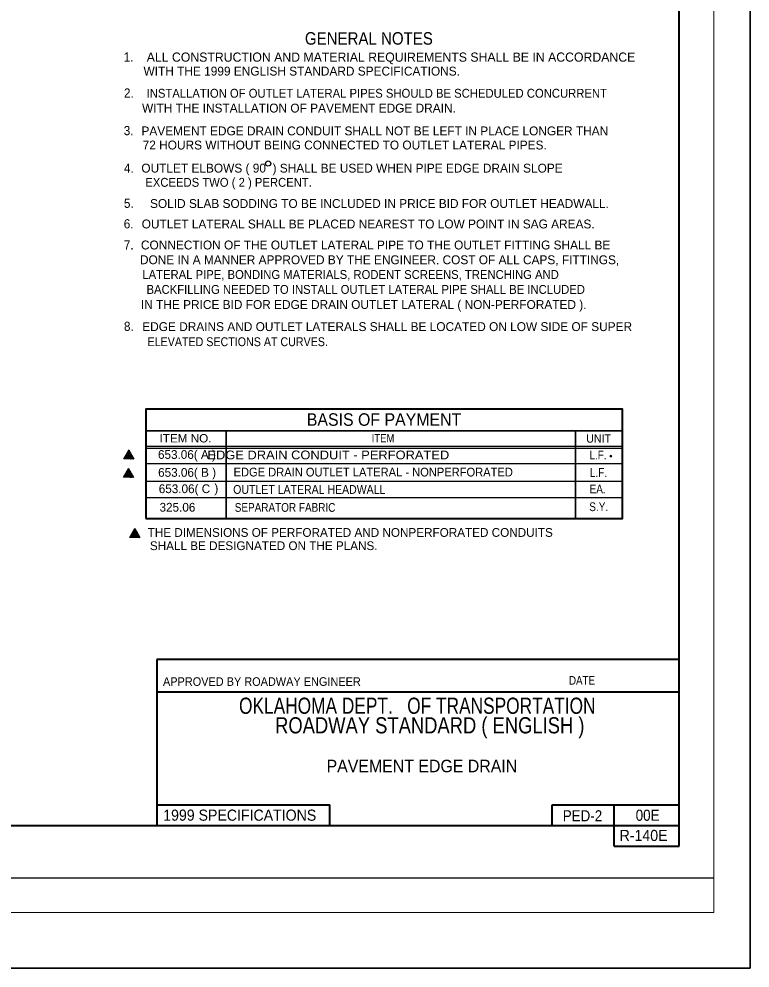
# Model space of a CAD drawing. Extents: x 716 to 1086, y -456 to -183.
# Drawn here: x 980.8 to 1086.1, y -456.3 to -319.8 of the extents above; entities that cross this region are included whole.
import ezdxf
from ezdxf.enums import TextEntityAlignment as Align

# ---------------------------------------------------------------- set-up
doc = ezdxf.new("R2010")
doc.units = 0
doc.header["$LTSCALE"] = 0.53
doc.header["$PDMODE"] = 32
doc.header["$PDSIZE"] = 0.265
doc.layers.add('1', color=7, linetype='Continuous', lineweight=13)
doc.layers.add('25', color=7, linetype='Continuous')

msp = doc.modelspace()

# ---------------------------------------------------------------- linework, layer by layer
at = {"layer": '1'}
for p, q in [((1080.8785, -448.2822), (1080.8785, -218.2996)), ((720.9055, -448.2822), (1080.8785, -448.2822))]:
    msp.add_line(p, q, dxfattribs=at)
at = {"layer": '1', "lineweight": 40}
for p, q in [((1075.8786, -435.7831), (1075.8786, -230.7983)), ((1000.6998, -411.8899), (1000.6998, -435.7831)), ((1075.8786, -411.8899), (1000.6998, -411.8899)), ((1000.6998, -416.5374), (1075.8786, -416.5374)), ((1000.6998, -432.8042), (1025.5744, -432.8042)), ((1025.5744, -435.7831), (1025.5744, -432.8042)), ((1057.61, -435.7831), (1057.61, -432.8042)), ((1057.61, -432.8042), (1075.8786, -432.8042)), ((1066.5257, -438.7619), (1066.5257, -432.8042)), ((750.9032, -435.7831), (1075.8786, -435.7831)), ((1075.8786, -438.7619), (1075.8786, -435.7831)), ((1066.5257, -438.7619), (1075.8786, -438.7619))]:
    msp.add_line(p, q, dxfattribs=at)
at = {"layer": '1', "lineweight": 35}
for p, q in [((999.0545, -379.0143), (1067.6917, -379.0143)), ((1010.6674, -391.6101), (1010.6674, -378.9947)), ((1060.9713, -391.5768), (1060.9713, -379.0135))]:
    msp.add_line(p, q, dxfattribs=at)
at = {"layer": '1', "lineweight": 25}
for p, q in [((995.9371, -383.0125), (996.8461, -382.1036)), ((995.9567, -383.0406), (996.8636, -382.1338)), ((996.0023, -382.8996), (996.8286, -382.0732)), ((996.0044, -383.0406), (996.8809, -382.1641)), ((996.0522, -383.0406), (996.8984, -382.1943)), ((996.0675, -382.7867), (996.8112, -382.043)), ((996.0998, -383.0406), (996.9159, -382.2246)), ((996.1327, -382.6737), (996.7936, -382.0127)), ((996.1978, -382.5607), (996.7761, -381.9825)), ((996.263, -382.4479), (996.7587, -381.9523)), ((996.3282, -382.3349), (996.7412, -381.922)), ((996.3934, -382.222), (996.7237, -381.8918)), ((997.2454, -383.0406), (996.4057, -382.2009)), ((997.2932, -383.0406), (996.4232, -382.1706)), ((997.3409, -383.0406), (996.4407, -382.1403)), ((997.3849, -383.0369), (996.4581, -382.1101)), ((996.4588, -382.1091), (996.7062, -381.8615)), ((997.3197, -382.924), (996.4756, -382.0799)), ((997.2545, -382.8111), (996.4931, -382.0496)), ((997.1893, -382.6982), (996.5105, -382.0192)), ((996.5239, -381.9962), (996.6888, -381.8312)), ((997.1242, -382.5852), (996.528, -381.9891)), ((997.0589, -382.4722), (996.5454, -381.9588)), ((996.9937, -382.3594), (996.5629, -381.9285)), ((996.9286, -382.2464), (996.5803, -381.8983)), ((996.5892, -381.8832), (996.6714, -381.8009)), ((996.8633, -382.1335), (996.5978, -381.8681)), ((996.7982, -382.0206), (996.6154, -381.8377)), ((996.7329, -381.9077), (996.6327, -381.8075)), ((996.6677, -381.7947), (996.6502, -381.7772)), ((999.2006, -381.2054), (1067.763, -381.2054)), ((999.2006, -381.5054), (1067.763, -381.5054)), ((995.9567, -383.0406), (995.934, -383.0179)), ((996.0045, -383.0406), (995.9515, -382.9876)), ((996.0522, -383.0406), (995.9689, -382.9574)), ((996.0999, -383.0406), (995.9863, -382.9272)), ((996.1477, -383.0406), (996.0038, -382.8967)), ((996.1954, -383.0406), (996.0214, -382.8666)), ((996.2432, -383.0406), (996.0388, -382.8363)), ((996.2908, -383.0406), (996.0562, -382.8061)), ((996.3387, -383.0406), (996.0738, -382.7758)), ((996.3863, -383.0406), (996.0912, -382.7456)), ((996.434, -383.0406), (996.1087, -382.7152)), ((996.4817, -383.0406), (996.1262, -382.685)), ((996.5295, -383.0406), (996.1437, -382.6547)), ((996.1476, -383.0406), (996.9334, -382.2548)), ((996.5772, -383.0406), (996.1611, -382.6245)), ((996.625, -383.0406), (996.1786, -382.5943)), ((996.1953, -383.0406), (996.9509, -382.2852)), ((996.6727, -383.0406), (996.1961, -382.564)), ((996.7204, -383.0406), (996.2135, -382.5337)), ((996.7682, -383.0406), (996.231, -382.5035)), ((996.243, -383.0406), (996.9683, -382.3154)), ((996.8159, -383.0406), (996.2484, -382.4732)), ((996.8637, -383.0406), (996.2659, -382.4429)), ((996.9113, -383.0406), (996.2833, -382.4127)), ((996.2908, -383.0406), (996.9858, -382.3456)), ((996.959, -383.0406), (996.3008, -382.3824)), ((997.0068, -383.0406), (996.3184, -382.3521)), ((997.0546, -383.0406), (996.3358, -382.3219)), ((996.3386, -383.0406), (997.0032, -382.3759)), ((997.1022, -383.0406), (996.3533, -382.2917)), ((997.15, -383.0406), (996.3707, -382.2614)), ((996.3863, -383.0406), (997.0208, -382.4061)), ((997.1977, -383.0406), (996.3882, -382.2312)), ((996.4339, -383.0406), (997.0382, -382.4364)), ((996.4817, -383.0406), (997.0557, -382.4667)), ((996.5294, -383.0406), (997.0731, -382.4969)), ((996.5772, -383.0406), (997.0906, -382.5272)), ((996.6248, -383.0406), (997.1082, -382.5574)), ((996.6726, -383.0406), (997.1256, -382.5877)), ((996.7204, -383.0406), (997.1431, -382.618)), ((996.7681, -383.0406), (997.1605, -382.6482)), ((996.8158, -383.0406), (997.1779, -382.6784)), ((996.8636, -383.0406), (997.1954, -382.7088)), ((996.9112, -383.0406), (997.2129, -382.739)), ((996.959, -383.0406), (997.2304, -382.7692)), ((997.0068, -383.0406), (997.2479, -382.7996)), ((997.0544, -383.0406), (997.2653, -382.8298)), ((997.1022, -383.0406), (997.2828, -382.86)), ((997.1499, -383.0406), (997.3003, -382.8903)), ((997.1977, -383.0406), (997.3177, -382.9206)), ((997.2454, -383.0406), (997.3352, -382.9507)), ((997.2931, -383.0406), (997.3527, -382.9811)), ((997.3408, -383.0406), (997.3701, -383.0114)), ((995.8903, -385.6672), (996.7992, -384.7582)), ((995.9099, -385.6953), (996.8167, -384.7884)), ((995.9555, -385.5542), (996.7817, -384.728)), ((995.9576, -385.6953), (996.8342, -384.8187)), ((996.0054, -385.6953), (996.8517, -384.8491)), ((996.0208, -385.4413), (996.7643, -384.6977)), ((996.0531, -385.6953), (996.8692, -384.8793)), ((996.0859, -385.3283), (996.7468, -384.6675)), ((996.1007, -385.6953), (996.8867, -384.9095)), ((996.1485, -385.6953), (996.9041, -384.9398)), ((996.1511, -385.2155), (996.7293, -384.6372)), ((996.2162, -385.1026), (996.7119, -384.6069)), ((996.2815, -384.9896), (996.6945, -384.5767)), ((997.0555, -385.6953), (996.3064, -384.9463)), ((997.1033, -385.6953), (996.324, -384.916)), ((997.1509, -385.6953), (996.3414, -384.8857)), ((996.3467, -384.8768), (996.677, -384.5464)), ((997.1988, -385.6953), (996.3589, -384.8556)), ((997.2464, -385.6953), (996.3764, -384.8253)), ((997.2941, -385.6953), (996.3938, -384.7951)), ((997.3382, -385.6916), (996.4112, -384.7647)), ((996.4119, -384.7637), (996.6595, -384.5162)), ((997.2729, -385.5788), (996.4287, -384.7345)), ((997.2077, -385.4658), (996.4462, -384.7043)), ((997.1425, -385.3528), (996.4638, -384.674)), ((996.4772, -384.6508), (996.642, -384.4859)), ((997.0773, -385.2399), (996.4812, -384.6438)), ((997.0122, -385.127), (996.4987, -384.6136)), ((996.947, -385.0141), (996.5162, -384.5832)), ((996.8818, -384.9011), (996.5336, -384.5529)), ((996.5423, -384.5379), (996.6246, -384.4556)), ((996.8166, -384.7883), (996.5511, -384.5227)), ((996.7513, -384.6753), (996.5686, -384.4924)), ((996.6862, -384.5623), (996.5859, -384.4622)), ((996.621, -384.4494), (996.6034, -384.4319)), ((999.1275, -383.6887), (1067.69, -383.6887)), ((995.91, -385.6953), (995.8872, -385.6726)), ((995.9577, -385.6953), (995.9047, -385.6422)), ((996.0054, -385.6953), (995.9222, -385.612)), ((996.0532, -385.6953), (995.9396, -385.5817)), ((996.1009, -385.6953), (995.9571, -385.5515)), ((996.1487, -385.6953), (995.9746, -385.5213)), ((996.1964, -385.6953), (995.992, -385.4911)), ((996.2441, -385.6953), (996.0094, -385.4607)), ((996.2918, -385.6953), (996.027, -385.4304)), ((996.3396, -385.6953), (996.0444, -385.4002)), ((996.3872, -385.6953), (996.0619, -385.37)), ((996.435, -385.6953), (996.0794, -385.3397)), ((996.4827, -385.6953), (996.0969, -385.3094)), ((996.5305, -385.6953), (996.1142, -385.2792)), ((996.5782, -385.6953), (996.1318, -385.2489)), ((996.6259, -385.6953), (996.1492, -385.2187)), ((996.6737, -385.6953), (996.1667, -385.1884)), ((996.7214, -385.6953), (996.1843, -385.1582)), ((996.1962, -385.6953), (996.9215, -384.97)), ((996.7691, -385.6953), (996.2017, -385.1279)), ((996.8168, -385.6953), (996.2192, -385.0976)), ((996.8646, -385.6953), (996.2366, -385.0673)), ((996.244, -385.6953), (996.939, -385.0002)), ((996.9122, -385.6953), (996.2541, -385.0372)), ((996.96, -385.6953), (996.2716, -385.0068)), ((997.0078, -385.6953), (996.289, -384.9766)), ((996.2917, -385.6953), (996.9565, -385.0306)), ((996.3395, -385.6953), (996.974, -385.0608)), ((996.3872, -385.6953), (996.9915, -385.0911)), ((996.4349, -385.6953), (997.0089, -385.1212)), ((996.4827, -385.6953), (997.0263, -385.1516)), ((996.5304, -385.6953), (997.0438, -385.1819)), ((996.5781, -385.6953), (997.0613, -385.2121)), ((996.6257, -385.6953), (997.0788, -385.2424)), ((996.6737, -385.6953), (997.0962, -385.2727)), ((996.7213, -385.6953), (997.1137, -385.3028)), ((996.769, -385.6953), (997.1313, -385.3331)), ((996.8167, -385.6953), (997.1487, -385.3634)), ((996.8645, -385.6953), (997.1662, -385.3937)), ((996.9122, -385.6953), (997.1837, -385.4239)), ((996.9599, -385.6953), (997.2011, -385.4543)), ((997.0077, -385.6953), (997.2185, -385.4844)), ((997.0554, -385.6953), (997.236, -385.5147)), ((997.1031, -385.6953), (997.2535, -385.5451)), ((997.1509, -385.6953), (997.271, -385.5752)), ((997.1987, -385.6953), (997.2885, -385.6055)), ((997.2463, -385.6953), (997.3059, -385.6357)), ((997.294, -385.6953), (997.3233, -385.666)), ((999.2006, -386.245), (1067.763, -386.245)), ((999.1275, -388.5822), (1067.69, -388.5822)), ((997.3911, -393.2941), (997.556, -393.1292)), ((997.4562, -393.1811), (997.5385, -393.0988)), ((997.6653, -393.3185), (997.4825, -393.1357)), ((997.6001, -393.2056), (997.4999, -393.1054)), ((997.5349, -393.0927), (997.5175, -393.0752)), ((996.8239, -394.3386), (996.8012, -394.3158)), ((996.8042, -394.3105), (997.7132, -393.4015)), ((996.8717, -394.3386), (996.8187, -394.2855)), ((996.8238, -394.3386), (997.7307, -393.4317)), ((996.9194, -394.3386), (996.8361, -394.2552)), ((996.9671, -394.3386), (996.8536, -394.225)), ((996.8695, -394.1975), (997.6957, -393.3712)), ((997.0149, -394.3386), (996.871, -394.1947)), ((996.8716, -394.3386), (997.7482, -393.462)), ((997.0626, -394.3386), (996.8885, -394.1645)), ((997.1103, -394.3386), (996.906, -394.1342)), ((996.9193, -394.3386), (997.7657, -393.4923)), ((997.1581, -394.3386), (996.9235, -394.104)), ((996.9347, -394.0846), (997.6782, -393.3409)), ((997.2057, -394.3386), (996.9409, -394.0737)), ((997.2535, -394.3386), (996.9584, -394.0435)), ((996.967, -394.3386), (997.7831, -393.5225)), ((997.3012, -394.3386), (996.9759, -394.0132)), ((997.3489, -394.3386), (996.9933, -393.9829)), ((996.9999, -393.9716), (997.6608, -393.3107)), ((997.3967, -394.3386), (997.0108, -393.9527)), ((997.0147, -394.3386), (997.8006, -393.5528)), ((997.4445, -394.3386), (997.0282, -393.9224)), ((997.4922, -394.3386), (997.0457, -393.8922)), ((997.0625, -394.3386), (997.8181, -393.583)), ((997.5399, -394.3386), (997.0632, -393.8619)), ((997.0651, -393.8587), (997.6433, -393.2804)), ((997.5877, -394.3386), (997.0807, -393.8317)), ((997.6353, -394.3386), (997.0982, -393.8014)), ((997.1102, -394.3386), (997.8355, -393.6132)), ((997.6831, -394.3386), (997.1156, -393.7711)), ((997.1302, -393.7457), (997.6259, -393.2502)), ((997.7307, -394.3386), (997.1331, -393.7408)), ((997.7785, -394.3386), (997.1506, -393.7106)), ((997.158, -394.3386), (997.853, -393.6436)), ((997.8262, -394.3386), (997.168, -393.6804)), ((997.8739, -394.3386), (997.1855, -393.6501)), ((997.1955, -393.6328), (997.6084, -393.2199)), ((997.9217, -394.3386), (997.203, -393.6198)), ((997.2057, -394.3386), (997.8705, -393.6738)), ((997.9695, -394.3386), (997.2205, -393.5896)), ((998.0172, -394.3386), (997.2379, -393.5592)), ((997.2535, -394.3386), (997.888, -393.7041)), ((998.065, -394.3386), (997.2554, -393.529)), ((997.2607, -393.52), (997.591, -393.1897)), ((998.1127, -394.3386), (997.2729, -393.4988)), ((998.1603, -394.3386), (997.2903, -393.4686)), ((997.3012, -394.3386), (997.9054, -393.7343)), ((998.2081, -394.3386), (997.3077, -393.4382)), ((998.2521, -394.3348), (997.3252, -393.408)), ((997.3258, -393.407), (997.5735, -393.1594)), ((998.1869, -394.222), (997.3427, -393.3777)), ((997.3488, -394.3386), (997.9229, -393.7645)), ((998.1217, -394.109), (997.3602, -393.3475)), ((998.0565, -393.9961), (997.3777, -393.3173)), ((997.9913, -393.8831), (997.3952, -393.287)), ((997.3967, -394.3386), (997.9403, -393.7948)), ((997.9262, -393.7702), (997.4126, -393.2567)), ((997.861, -393.6572), (997.4301, -393.2264)), ((997.4443, -394.3386), (997.9577, -393.8251)), ((997.7957, -393.5443), (997.4476, -393.1962)), ((997.7305, -393.4315), (997.465, -393.166)), ((997.492, -394.3386), (997.9752, -393.8553)), ((997.5398, -394.3386), (997.9928, -393.8857)), ((997.5876, -394.3386), (998.0102, -393.9159)), ((997.6352, -394.3386), (998.0277, -393.9461)), ((997.683, -394.3386), (998.0452, -393.9763)), ((997.7307, -394.3386), (998.0627, -394.0067)), ((997.7785, -394.3386), (998.0801, -394.0369)), ((997.8262, -394.3386), (998.0976, -394.0672)), ((997.8738, -394.3386), (998.1151, -394.0975)), ((997.9217, -394.3386), (998.1325, -394.1277)), ((997.9693, -394.3386), (998.15, -394.1579)), ((998.017, -394.3386), (998.1675, -394.1882)), ((998.0649, -394.3386), (998.185, -394.2185)), ((998.1126, -394.3386), (998.2024, -394.2487)), ((998.1603, -394.3386), (998.2198, -394.279)), ((998.2081, -394.3386), (998.2373, -394.3092)), ((735.9043, -443.2823), (1080.8785, -443.2823))]:
    msp.add_line(p, q, dxfattribs=at)
at = {"layer": '1', "lineweight": 35}
msp.add_lwpolyline([(716.42, -182.5992), (1086.0704, -182.5992), (1086.0704, -456.276), (716.42, -456.276)], close=True, dxfattribs=at)
at = {"layer": '1', "lineweight": 40}
msp.add_lwpolyline([(999.1275, -391.6101), (1067.7349, -391.6101), (1067.7349, -375.8737), (999.1275, -375.8737)], close=True, dxfattribs=at)
at = {"layer": '1', "lineweight": 25}
for points in [[(996.6539, -381.7709), (997.3871, -383.0406), (995.9209, -383.0406)], [(996.6072, -384.4255), (997.3403, -385.6953), (995.8741, -385.6953)], [(997.5212, -393.0687), (998.2542, -394.3386), (996.788, -394.3386)]]:
    msp.add_lwpolyline(points, close=True, dxfattribs=at)
msp.add_circle((1016.7151, -340.566), 0.3778, dxfattribs=at)
at = {"layer": '1'}
msp.add_point((1066.0439, -382.6312), dxfattribs=at)

# ---------------------------------------------------------------- texts
for s, height, width, p in [('GENERAL NOTES', 1.8, 0.9, (1031.2115, -323.4639)), ('INSTALLATION OF OUTLET LATERAL PIPES SHOULD BE SCHEDULED CONCURRENT', 1.277, 0.95, (1032.3477, -331.0932)), ('EXCEEDS TWO ( 2 ) PERCENT.', 1.277, 0.95, (1011.0177, -343.9029)), ('LATERAL PIPE, BONDING MATERIALS, RODENT SCREENS, TRENCHING AND', 1.277, 0.95, (1028.5787, -357.1611)), ('BACKFILLING NEEDED TO INSTALL OUTLET LATERAL PIPE SHALL BE INCLUDED', 1.277, 0.95, (1030.758, -359.3082)), ('ELEVATED SECTIONS AT CURVES.', 1.277, 0.9, (1012.3339, -366.8282))]:
    msp.add_text(s, height=height, dxfattribs=dict(at, width=width)).set_placement(p, align=Align.CENTER)
for s, height, width, p in [('1.', 1.32, 0.95, (995.9103, -325.8948)), ('2.', 1.32, 0.95, (995.9597, -331.0774)), ('3.', 1.32, 0.95, (995.9315, -336.4808)), ('4.', 1.32, 0.95, (995.9598, -341.8841)), ('5.', 1.32, 0.95, (995.9597, -346.9355)), ('6.', 1.32, 0.95, (995.9317, -349.8905)), ('7.', 1.32, 0.95, (995.9457, -352.9298)), ('8.', 1.32, 0.95, (995.9599, -364.637)), ('BASIS OF PAYMENT', 1.8, 0.95, (1022.2732, -378.284)), ('ITEM NO.', 1.2, 1.05, (1001.069, -380.677)), ('ITEM', 1.2, 0.85, (1031.6212, -380.6592)), ('UNIT', 1.2, 0.95, (1062.4971, -380.7096)), ('     EDGE DRAIN CONDUIT - PERFORATED', 1.26, 1.1, (1005.3948, -383.1049)), ('L.F.', 1.26, 0.85, (1062.9533, -383.1087)), ('EDGE DRAIN OUTLET LATERAL - NONPERFORATED', 1.26, 0.95, (1011.733, -385.5707)), ('L.F.', 1.26, 0.85, (1063.0302, -385.6349)), ('OUTLET LATERAL HEADWALL', 1.26, 0.9, (1011.6779, -388.0709)), ('EA.', 1.26, 0.85, (1062.9849, -388.0023)), ('SEPARATOR FABRIC', 1.26, 0.85, (1011.9049, -390.6542)), ('S.Y.', 1.26, 0.85, (1062.9352, -390.5541)), ('APPROVED BY ROADWAY ENGINEER', 1.237, 0.95, (1001.5748, -415.6901)), ('DATE', 1.237, 0.85, (1060.0138, -415.5252)), ('OKLAHOMA DEPT.   OF TRANSPORTATION', 2.327, 0.8, (1012.5179, -419.7104)), ('ROADWAY STANDARD ( ENGLISH )', 2.327, 0.85, (1017.7121, -422.529)), ('PAVEMENT EDGE DRAIN', 1.8, 0.95, (1025.1202, -428.1179)), ('PED-2', 1.6, 0.9, (1059.1191, -435.1805)), ('00E', 1.6, 0.9, (1069.6124, -435.0982)), ('R-140E', 1.6, 0.95, (1067.3021, -438.0065))]:
    msp.add_text(s, height=height, dxfattribs=dict(at, width=width)).set_placement(p)
for s, height, p in [('ALL CONSTRUCTION AND MATERIAL REQUIREMENTS SHALL BE IN ACCORDANCE', 1.32, (999.2331, -325.9133)), ('653.06( A )', 1.26, (1000.856, -383.0429)), ('653.06( B )', 1.26, (1000.8762, -385.6175)), ('653.06( C  ', 1.26, (1000.9672, -387.9665)), (')', 1.26, (1008.9733, -387.8872)), ('325.06', 1.26, (1001.0794, -390.6314)), ('THE DIMENSIONS OF PERFORATED AND NONPERFORATED CONDUITS ', 1.26, (999.3659, -394.2547)), ('SHALL BE DESIGNATED ON THE PLANS.', 1.26, (999.6874, -396.1609))]:
    msp.add_text(s, height=height, dxfattribs=at).set_placement(p)
for s, p in [('WITH THE 1999 ENGLISH STANDARD SPECIFICATIONS.', (1021.5447, -327.9048)), ('WITH THE INSTALLATION OF PAVEMENT EDGE DRAIN.', (1021.1416, -333.22)), ('PAVEMENT EDGE DRAIN CONDUIT SHALL NOT BE LEFT IN PLACE LONGER THAN', (1032.0666, -336.5083)), ('72 HOURS WITHOUT BEING CONNECTED TO OUTLET LATERAL PIPES.', (1027.734, -338.5356)), ('OUTLET ELBOWS ( 90  ) SHALL BE USED WHEN PIPE EDGE DRAIN SLOPE', (1028.7807, -341.8598)), ('SOLID SLAB SODDING TO BE INCLUDED IN PRICE BID FOR OUTLET HEADWALL.', (1032.7292, -346.9519)), ('OUTLET LATERAL SHALL BE PLACED NEAREST TO LOW POINT IN SAG AREAS.', (1031.1091, -349.8928)), ('CONNECTION OF THE OUTLET LATERAL PIPE TO THE OUTLET FITTING SHALL BE', (1032.1838, -352.9166)), ('DONE IN A MANNER APPROVED BY THE ENGINEER. COST OF ALL CAPS, FITTINGS,', (1032.752, -355.0426)), ('IN THE PRICE BID FOR EDGE DRAIN OUTLET LATERAL ( NON-PERFORATED ).', (1030.4672, -361.479)), ('EDGE DRAINS AND OUTLET LATERALS SHALL BE LOCATED ON LOW SIDE OF SUPER', (1033.8454, -364.6572))]:
    msp.add_text(s, height=1.277, dxfattribs=at).set_placement(p, align=Align.CENTER)
at = {"layer": '25', "width": 0.95}
msp.add_text('1999 SPECIFICATIONS', height=1.6, dxfattribs=at).set_placement((1001.6082, -435.0872))

doc.saveas('drawing.dxf')
